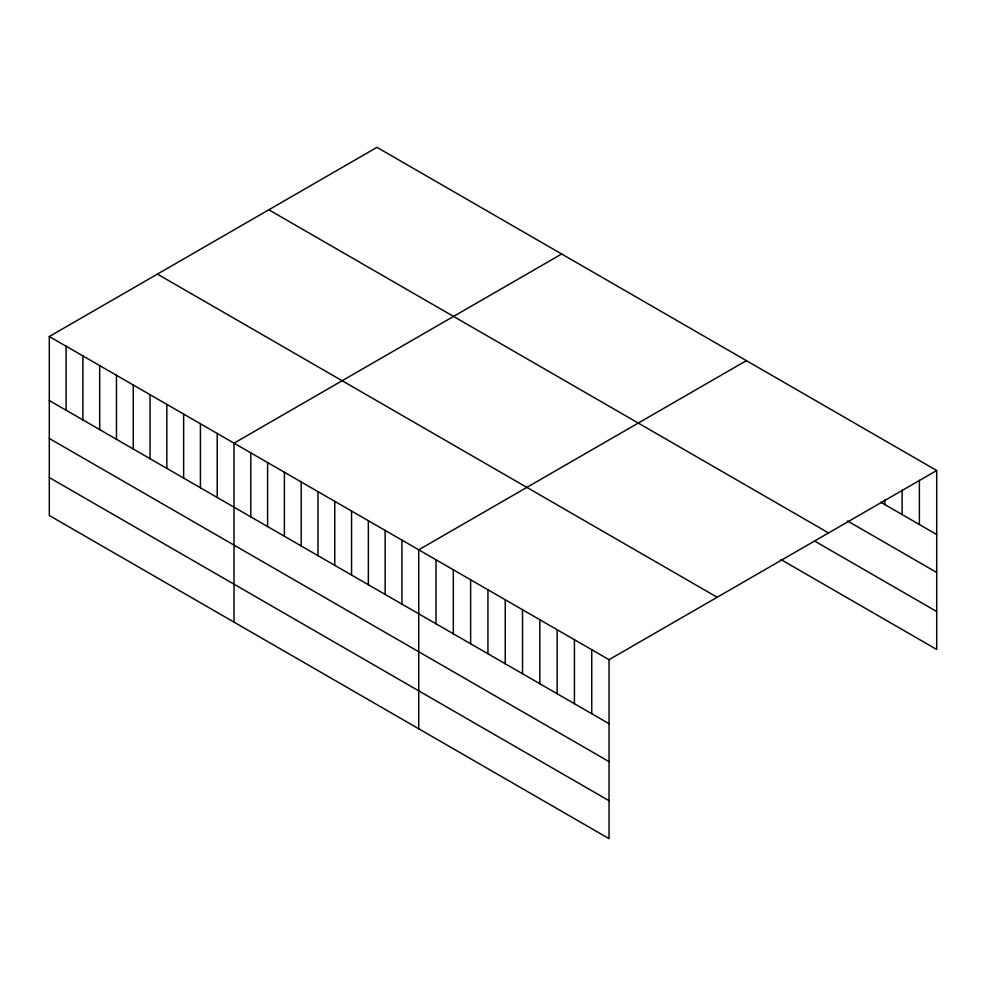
<?xml version="1.0" encoding="UTF-8"?>
<svg xmlns="http://www.w3.org/2000/svg" width="986" height="986" viewBox="0 0 986 986"><rect width="100%" height="100%" fill="white"/><g stroke="black" fill="none" stroke-linecap="round" stroke-linejoin="round"><path stroke-width="1.48" d="M49.3 336.522L609.04 659.683L609.04 838.642L49.3 515.493L49.3 336.522L376.96 147.358L936.7 470.507L936.7 649.478L780.986 559.58M561.675 253.994L234.015 443.17L234.015 622.129M746.39 360.642L418.73 549.818L418.73 728.777M609.04 659.683L936.7 470.507M880.806 502.244L936.7 534.511M847.529 520.965L936.7 572.447M268.833 209.784L828.573 532.945M815.595 541.61L936.7 611.53M157.427 274.096L717.167 597.257M49.3 400.526L609.04 723.687M49.3 438.462L609.04 761.623M49.3 477.544L609.04 800.706M919.396 480.33L919.396 524.515M902.104 490.153L902.104 514.532M884.799 499.976L884.799 504.549M591.736 649.7L591.736 713.691M574.431 639.704L574.431 703.708M557.139 629.721L557.139 693.713M539.835 619.738L539.835 683.729M522.531 609.742L522.531 673.746M505.226 599.759L505.226 663.751M487.934 589.764L487.934 653.767M470.63 579.78L470.63 643.772M453.326 569.785L453.326 633.788M436.022 559.801L436.022 623.793M401.931 540.118L401.931 604.11M385.144 530.419L385.144 594.422M368.345 520.731L368.345 584.723M351.558 511.031L351.558 575.035M334.759 501.344L334.759 565.335M317.973 491.644L317.973 555.636M301.186 481.944L301.186 545.948M284.387 472.257L284.387 536.248M267.6 462.557L267.6 526.561M250.801 452.87L250.801 516.861M217.216 433.47L217.216 497.474M200.429 423.783L200.429 487.774M183.642 414.083L183.642 478.087M166.844 404.396L166.844 468.387M150.057 394.696L150.057 458.687M133.258 384.996L133.258 449M116.471 375.309L116.471 439.3M99.672 365.609L99.672 429.613M82.886 355.921L82.886 419.913M66.087 346.222L66.087 410.213"/></g></svg>
